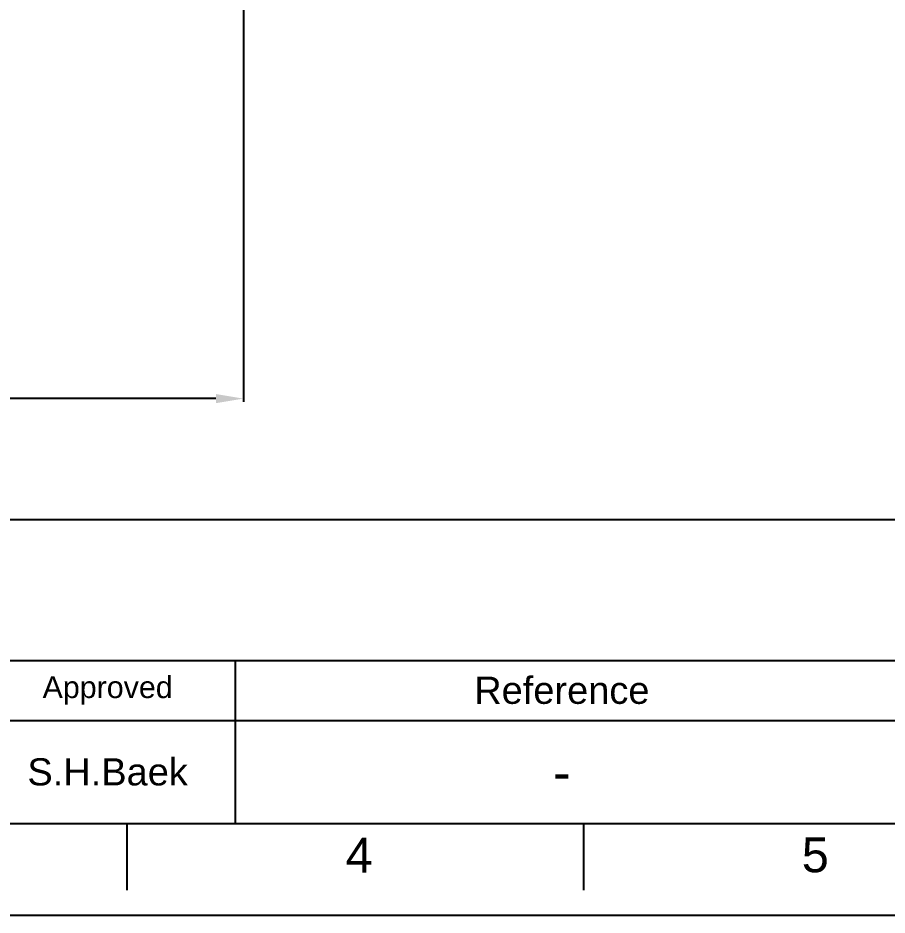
# Model space of a CAD drawing. Header units: millimetres. Extents: x 5859 to 6700, y -2125 to -1530.
# Drawn here: x 6155.4 to 6345.8, y -2124.8 to -1928.2 of the extents above; entities that cross this region are included whole.
import ezdxf

# ---------------------------------------------------------------- set-up
doc = ezdxf.new("R2010")
doc.units = ezdxf.units.MM
doc.layers.add('5', color=2, linetype='Continuous', lineweight=9)
for name, color, linetype in [('FORM', 7, 'Continuous'), ('TEXT', 4, 'Continuous'), ('벽', 2, 'Continuous')]:
    doc.layers.add(name, color=color, linetype=linetype)
doc.styles.get("Standard").update_dxf_attribs({"font": 'arial.ttf'})
doc.dimstyles.new('A4', dxfattribs={"dimtxt": 4, "dimasz": 3.5, "dimexe": 0.7, "dimexo": 0.625, "dimgap": 0.5, "dimtad": 1, "dimdec": 1, "dimdsep": 46, "dimtxsty": 'Standard', "dimcen": 2.5, "dimclrd": 5, "dimclre": 5, "dimclrt": 7, "dimadec": 3, "dimazin": 2, "dimtfac": 1, "dimtdec": 1, "dimtmove": 0, "dimatfit": 3, "dimfxl": 1.25, "dimarcsym": 0})

# ---------------------------------------------------------------- blocks, each defined once
blk = doc.blocks.new('*D31')
at = {"layer": '5', "color": 3, "lineweight": -2, "transparency": 16777216}
for p, q in [((6027.25, -1837.91), (6027.25, -2012.34)), ((6204.75, -1842.03), (6204.75, -2012.34)), ((6033.25, -2011.64), (6104.14, -2011.64)), ((6198.75, -2011.64), (6127.87, -2011.64))]:
    blk.add_line(p, q, dxfattribs=at)
at = {"layer": '5', "color": 3, "transparency": 16777216}
for points in [[(6033.25, -2010.64), (6033.25, -2012.64), (6027.25, -2011.64)], [(6198.75, -2010.64), (6198.75, -2012.64), (6204.75, -2011.64)]]:
    blk.add_solid(points, dxfattribs=at)
at = {"layer": '5', "color": 4, "transparency": 16777216, "insert": (6116, -2011.64), "char_height": 6, "attachment_point": 5}
blk.add_mtext('177.5', dxfattribs=at)

msp = doc.modelspace()

# ---------------------------------------------------------------- linework, layer by layer
at = {"layer": 'FORM'}
for p, q in [((6034.96, -2069.06), (6679.78, -2069.06)), ((6203.02, -2104.82), (6203.02, -2069.06)), ((5978.94, -2082.17), (6536.75, -2082.17))]:
    msp.add_line(p, q, dxfattribs=at)
at = {"layer": 'FORM', "color": 7, "linetype": 'Continuous'}
for p, q in [((6679.78, -2104.82), (5878.83, -2104.82)), ((6179.18, -2104.82), (6179.18, -2119.37)), ((6279.3, -2104.82), (6279.3, -2119.37)), ((5858.8, -2124.84), (6699.8, -2124.84))]:
    msp.add_line(p, q, dxfattribs=at)
at = {"layer": '벽'}
msp.add_line((5964.7, -2038.14), (6629.41, -2038.14), dxfattribs=at)

# ---------------------------------------------------------------- texts
at = {"layer": 'FORM', "char_height": 7.63, "attachment_point": 5}
for s, insert in [('4', (6230.1, -2111.7)), ('5', (6330.06, -2111.7))]:
    msp.add_mtext_dynamic_manual_height_columns(s, width=50.0595, gutter_width=12.51, heights=[0], dxfattribs=dict(at, insert=insert))
at = {"layer": 'TEXT', "attachment_point": 5}
for s, width, insert, char_height in [('Approved', 56.019, (6175.01, -2075.61), 4.768), ('Reference', 143.0272, (6274.53, -2075.61), 5.959), ('S.H.Baek', 56.019, (6175.01, -2093.49), 5.959), ('-', 143.0272, (6274.53, -2093.49), 8.34)]:
    msp.add_mtext_dynamic_manual_height_columns(s, width=width, gutter_width=29.8, heights=[0], dxfattribs=dict(at, insert=insert, char_height=char_height))

# ---------------------------------------------------------------- dimensions: what is measured, and where the dimension line sits
at = {"layer": '5'}
dim = msp.add_linear_dim(base=(6204.75, -2011.64), p1=(6027.25, -1837.28), p2=(6204.75, -1841.4), dimstyle='A4', override={"dimtxt": 6, "dimasz": 6, "dimgap": 2, "dimtad": 0, "dimtih": 1, "dimclrd": 3, "dimclre": 3, "dimclrt": 4}, dxfattribs=at)
dim.commit()
dim.dimension.update_dxf_attribs({"geometry": '*D31', "text_midpoint": (6116, -2011.64)})

doc.saveas('drawing.dxf')
